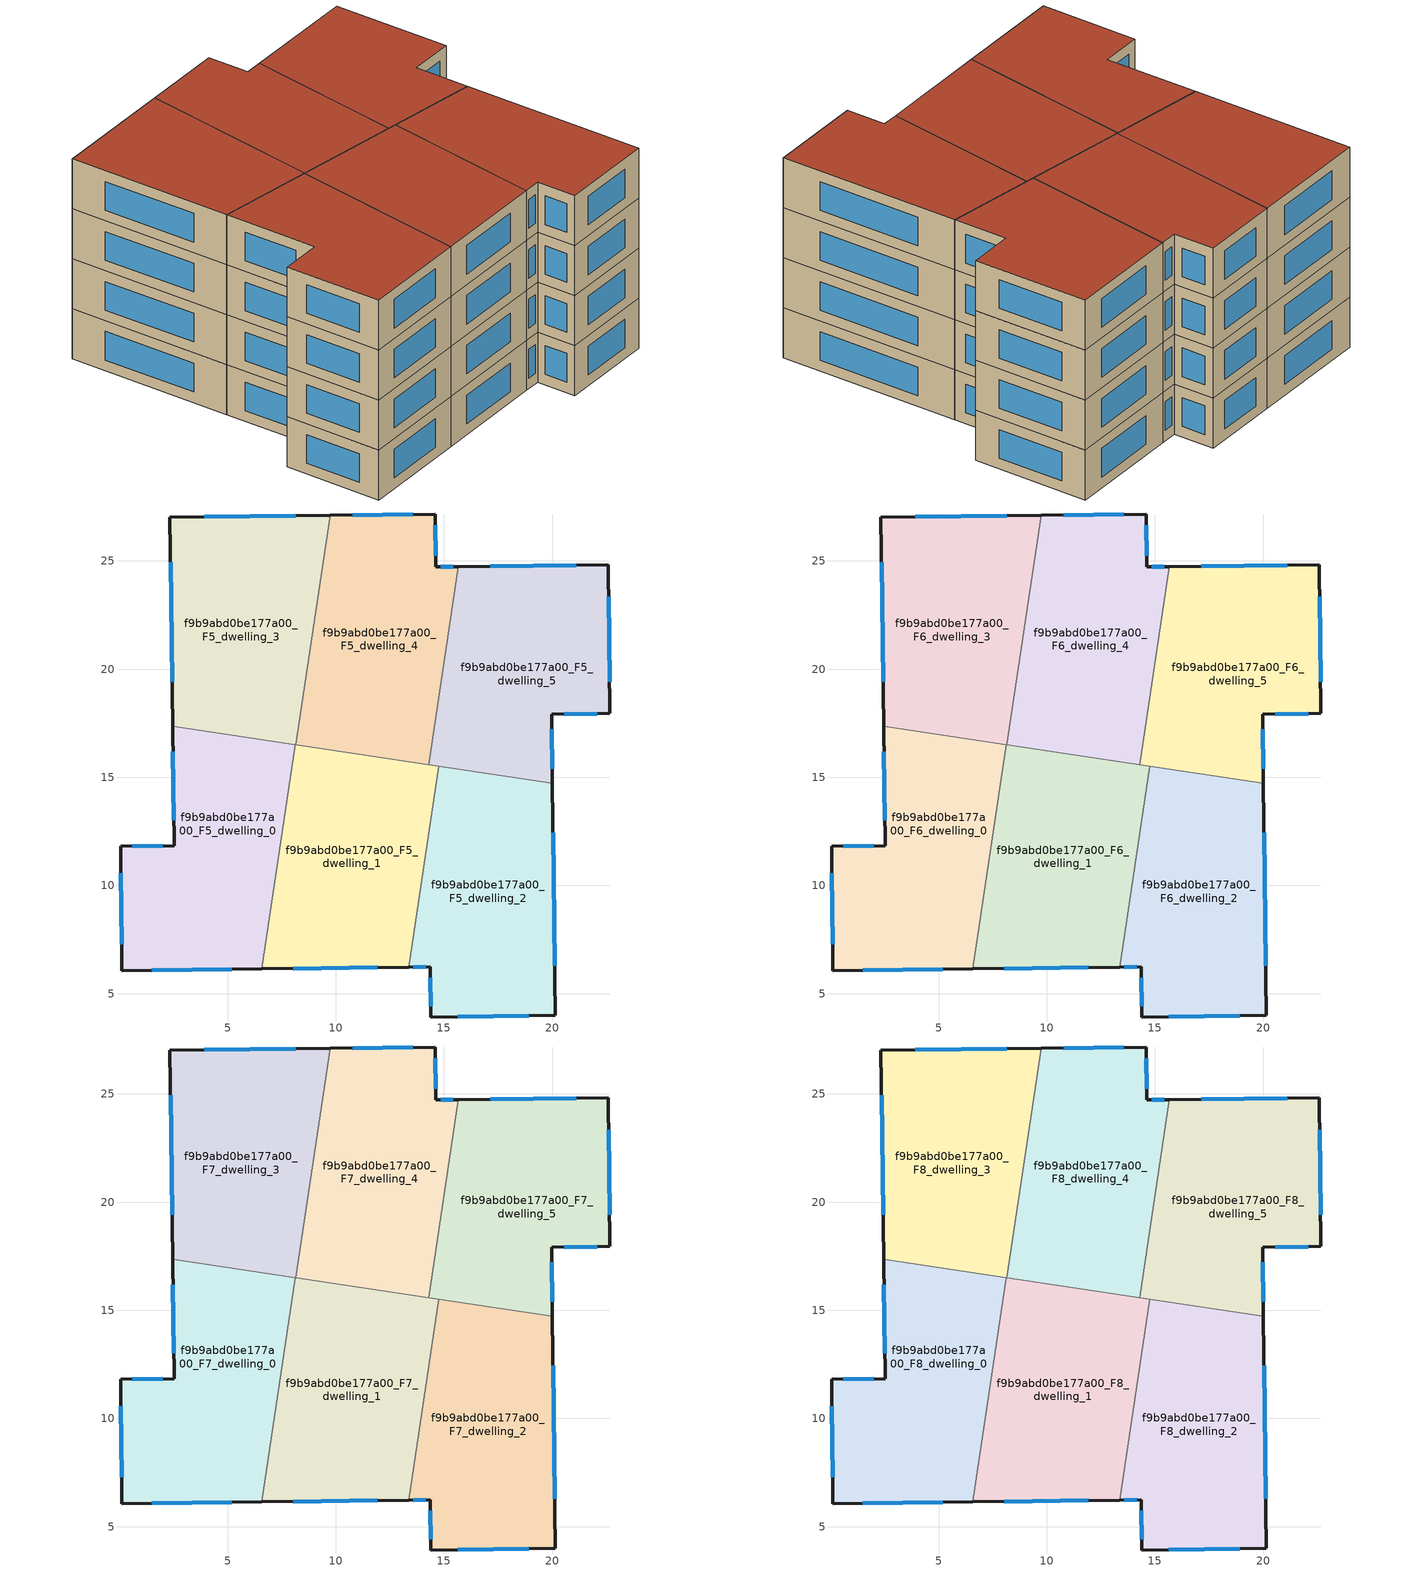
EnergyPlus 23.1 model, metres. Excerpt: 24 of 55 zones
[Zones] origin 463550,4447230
f9b9abd0be177a00_F5_dwelling_0
 floor to f9b9abd0be177a00_F4_dwelling_0 (EU_floor_Construction): 8.13,16.51 6.57,6.14 0.12,6.06 0.05,11.8 2.53,11.83 2.46,17.36 z15
 wall outside (EU_wall_Construction): 2.46,17.36 2.53,11.83 0.05,11.8 0.12,6.06 6.57,6.14 z15:18
 wall to f9b9abd0be177a00_F5_dwelling_1 (EU_wall_Construction): 6.57,6.14 8.13,16.51 z15:18
 wall to f9b9abd0be177a00_F5_dwelling_3 (EU_wall_Construction): 8.13,16.51 2.46,17.36 z15:18
 window (EU_Window_Construction): 2.47,16.18 2.51,13.02 / 1.5,6.08 5.19,6.13 / 0.06,10.57 0.1,7.29 / 2,11.83 0.58,11.81 z15.64:17.36
f9b9abd0be177a00_F5_dwelling_1
 floor to f9b9abd0be177a00_F4_dwelling_1 (EU_floor_Construction): 14.76,15.51 13.37,6.23 6.57,6.14 8.13,16.51 z15
 wall outside (EU_wall_Construction): 6.57,6.14 13.37,6.23 z15:18
 wall to f9b9abd0be177a00_F5_dwelling_2 (EU_wall_Construction): 13.37,6.23 14.76,15.51 z15:18
 wall to f9b9abd0be177a00_F5_dwelling_4 (EU_wall_Construction): 14.29,15.58 8.15,16.5 z15:18
 wall to f9b9abd0be177a00_F5_dwelling_3 (EU_wall_Construction): 8.15,16.5 8.13,16.51 z15:18
 wall to f9b9abd0be177a00_F5_dwelling_5 (EU_wall_Construction): 14.76,15.51 14.29,15.58 z15:18
 window (EU_Window_Construction): 8.03,6.16 11.91,6.21 z15.64:17.36
f9b9abd0be177a00_F5_dwelling_2
 floor to f9b9abd0be177a00_F4_dwelling_2 (EU_floor_Construction): 20.02,14.72 20.15,3.99 14.4,3.92 14.37,6.24 13.37,6.23 14.76,15.51 z15
 wall outside (EU_wall_Construction): 13.37,6.23 14.37,6.24 14.4,3.92 20.15,3.99 20.02,14.72 z15:18
 wall to f9b9abd0be177a00_F5_dwelling_5 (EU_wall_Construction): 20.02,14.72 14.76,15.51 z15:18
 window (EU_Window_Construction): 20.12,6.29 20.04,12.43 / 15.63,3.93 18.92,3.98 / 14.38,5.74 14.39,4.42 / 13.58,6.23 14.16,6.24 z15.64:17.36
f9b9abd0be177a00_F5_dwelling_3
 floor to f9b9abd0be177a00_F4_dwelling_3 (EU_floor_Construction): 9.74,27.11 8.15,16.5 2.46,17.36 2.34,27.02 z15
 wall outside (EU_wall_Construction): 9.74,27.11 2.34,27.02 2.46,17.36 z15:18
 wall to f9b9abd0be177a00_F5_dwelling_4 (EU_wall_Construction): 8.15,16.5 9.74,27.11 z15:18
 window (EU_Window_Construction): 2.36,24.95 2.43,19.43 / 8.16,27.09 3.92,27.04 z15.64:17.36
f9b9abd0be177a00_F5_dwelling_4
 floor to f9b9abd0be177a00_F4_dwelling_4 (EU_floor_Construction): 14.59,27.17 14.62,24.73 15.66,24.74 14.29,15.58 8.15,16.5 9.74,27.11 z15
 wall outside (EU_wall_Construction): 15.66,24.74 14.62,24.73 14.59,27.17 9.74,27.11 z15:18
 wall to f9b9abd0be177a00_F5_dwelling_5 (EU_wall_Construction): 14.29,15.58 15.66,24.74 z15:18
 window (EU_Window_Construction): 13.55,27.16 10.78,27.12 / 14.61,25.25 14.6,26.65 / 15.44,24.74 14.84,24.73 z15.64:17.36
f9b9abd0be177a00_F5_dwelling_5
 floor to f9b9abd0be177a00_F4_dwelling_5 (EU_floor_Construction): 22.59,24.83 22.68,17.95 19.98,17.91 20.02,14.72 14.29,15.58 15.66,24.74 z15
 wall outside (EU_wall_Construction): 20.02,14.72 19.98,17.91 22.68,17.95 22.59,24.83 15.66,24.74 z15:18
 window (EU_Window_Construction): 20.01,15.41 19.99,17.23 / 21.11,24.81 17.15,24.76 / 22.66,19.42 22.61,23.35 / 20.56,17.92 22.1,17.94 z15.64:17.36
f9b9abd0be177a00_F6_dwelling_0
 floor to f9b9abd0be177a00_F5_dwelling_0 (EU_floor_Construction): 8.13,16.51 6.57,6.14 0.12,6.06 0.05,11.8 2.53,11.83 2.46,17.36 z18
 wall outside (EU_wall_Construction): 2.46,17.36 2.53,11.83 0.05,11.8 0.12,6.06 6.57,6.14 z18:21
 wall to f9b9abd0be177a00_F6_dwelling_1 (EU_wall_Construction): 6.57,6.14 8.13,16.51 z18:21
 wall to f9b9abd0be177a00_F6_dwelling_3 (EU_wall_Construction): 8.13,16.51 2.46,17.36 z18:21
 window (EU_Window_Construction): 2.47,16.18 2.51,13.02 / 1.5,6.08 5.19,6.13 / 0.06,10.57 0.1,7.29 / 2,11.83 0.58,11.81 z18.64:20.36
f9b9abd0be177a00_F6_dwelling_1
 floor to f9b9abd0be177a00_F5_dwelling_1 (EU_floor_Construction): 14.76,15.51 13.37,6.23 6.57,6.14 8.13,16.51 z18
 wall outside (EU_wall_Construction): 6.57,6.14 13.37,6.23 z18:21
 wall to f9b9abd0be177a00_F6_dwelling_2 (EU_wall_Construction): 13.37,6.23 14.76,15.51 z18:21
 wall to f9b9abd0be177a00_F6_dwelling_4 (EU_wall_Construction): 14.29,15.58 8.15,16.5 z18:21
 wall to f9b9abd0be177a00_F6_dwelling_3 (EU_wall_Construction): 8.15,16.5 8.13,16.51 z18:21
 wall to f9b9abd0be177a00_F6_dwelling_5 (EU_wall_Construction): 14.76,15.51 14.29,15.58 z18:21
 window (EU_Window_Construction): 8.03,6.16 11.91,6.21 z18.64:20.36
f9b9abd0be177a00_F6_dwelling_2
 floor to f9b9abd0be177a00_F5_dwelling_2 (EU_floor_Construction): 20.02,14.72 20.15,3.99 14.4,3.92 14.37,6.24 13.37,6.23 14.76,15.51 z18
 wall outside (EU_wall_Construction): 13.37,6.23 14.37,6.24 14.4,3.92 20.15,3.99 20.02,14.72 z18:21
 wall to f9b9abd0be177a00_F6_dwelling_5 (EU_wall_Construction): 20.02,14.72 14.76,15.51 z18:21
 window (EU_Window_Construction): 20.12,6.29 20.04,12.43 / 15.63,3.93 18.92,3.98 / 14.38,5.74 14.39,4.42 / 13.58,6.23 14.16,6.24 z18.64:20.36
f9b9abd0be177a00_F6_dwelling_3
 floor to f9b9abd0be177a00_F5_dwelling_3 (EU_floor_Construction): 9.74,27.11 8.15,16.5 2.46,17.36 2.34,27.02 z18
 wall outside (EU_wall_Construction): 9.74,27.11 2.34,27.02 2.46,17.36 z18:21
 wall to f9b9abd0be177a00_F6_dwelling_4 (EU_wall_Construction): 8.15,16.5 9.74,27.11 z18:21
 window (EU_Window_Construction): 2.36,24.95 2.43,19.43 / 8.16,27.09 3.92,27.04 z18.64:20.36
f9b9abd0be177a00_F6_dwelling_4
 floor to f9b9abd0be177a00_F5_dwelling_4 (EU_floor_Construction): 14.59,27.17 14.62,24.73 15.66,24.74 14.29,15.58 8.15,16.5 9.74,27.11 z18
 wall outside (EU_wall_Construction): 15.66,24.74 14.62,24.73 14.59,27.17 9.74,27.11 z18:21
 wall to f9b9abd0be177a00_F6_dwelling_5 (EU_wall_Construction): 14.29,15.58 15.66,24.74 z18:21
 window (EU_Window_Construction): 13.55,27.16 10.78,27.12 / 14.61,25.25 14.6,26.65 / 15.44,24.74 14.84,24.73 z18.64:20.36
f9b9abd0be177a00_F6_dwelling_5
 floor to f9b9abd0be177a00_F5_dwelling_5 (EU_floor_Construction): 22.59,24.83 22.68,17.95 19.98,17.91 20.02,14.72 14.29,15.58 15.66,24.74 z18
 wall outside (EU_wall_Construction): 20.02,14.72 19.98,17.91 22.68,17.95 22.59,24.83 15.66,24.74 z18:21
 window (EU_Window_Construction): 20.01,15.41 19.99,17.23 / 21.11,24.81 17.15,24.76 / 22.66,19.42 22.61,23.35 / 20.56,17.92 22.1,17.94 z18.64:20.36
f9b9abd0be177a00_F7_dwelling_0
 floor to f9b9abd0be177a00_F6_dwelling_0 (EU_floor_Construction): 8.13,16.51 6.57,6.14 0.12,6.06 0.05,11.8 2.53,11.83 2.46,17.36 z21
 wall outside (EU_wall_Construction): 2.46,17.36 2.53,11.83 0.05,11.8 0.12,6.06 6.57,6.14 z21:24
 wall to f9b9abd0be177a00_F7_dwelling_1 (EU_wall_Construction): 6.57,6.14 8.13,16.51 z21:24
 wall to f9b9abd0be177a00_F7_dwelling_3 (EU_wall_Construction): 8.13,16.51 2.46,17.36 z21:24
 window (EU_Window_Construction): 2.47,16.18 2.51,13.02 / 1.5,6.08 5.19,6.13 / 0.06,10.57 0.1,7.29 / 2,11.83 0.58,11.81 z21.64:23.36
f9b9abd0be177a00_F7_dwelling_1
 floor to f9b9abd0be177a00_F6_dwelling_1 (EU_floor_Construction): 14.76,15.51 13.37,6.23 6.57,6.14 8.13,16.51 z21
 wall outside (EU_wall_Construction): 6.57,6.14 13.37,6.23 z21:24
 wall to f9b9abd0be177a00_F7_dwelling_2 (EU_wall_Construction): 13.37,6.23 14.76,15.51 z21:24
 wall to f9b9abd0be177a00_F7_dwelling_4 (EU_wall_Construction): 14.29,15.58 8.15,16.5 z21:24
 wall to f9b9abd0be177a00_F7_dwelling_3 (EU_wall_Construction): 8.15,16.5 8.13,16.51 z21:24
 wall to f9b9abd0be177a00_F7_dwelling_5 (EU_wall_Construction): 14.76,15.51 14.29,15.58 z21:24
 window (EU_Window_Construction): 8.03,6.16 11.91,6.21 z21.64:23.36
f9b9abd0be177a00_F7_dwelling_2
 floor to f9b9abd0be177a00_F6_dwelling_2 (EU_floor_Construction): 20.02,14.72 20.15,3.99 14.4,3.92 14.37,6.24 13.37,6.23 14.76,15.51 z21
 wall outside (EU_wall_Construction): 13.37,6.23 14.37,6.24 14.4,3.92 20.15,3.99 20.02,14.72 z21:24
 wall to f9b9abd0be177a00_F7_dwelling_5 (EU_wall_Construction): 20.02,14.72 14.76,15.51 z21:24
 window (EU_Window_Construction): 20.12,6.29 20.04,12.43 / 15.63,3.93 18.92,3.98 / 14.38,5.74 14.39,4.42 / 13.58,6.23 14.16,6.24 z21.64:23.36
f9b9abd0be177a00_F7_dwelling_3
 floor to f9b9abd0be177a00_F6_dwelling_3 (EU_floor_Construction): 9.74,27.11 8.15,16.5 2.46,17.36 2.34,27.02 z21
 wall outside (EU_wall_Construction): 9.74,27.11 2.34,27.02 2.46,17.36 z21:24
 wall to f9b9abd0be177a00_F7_dwelling_4 (EU_wall_Construction): 8.15,16.5 9.74,27.11 z21:24
 window (EU_Window_Construction): 2.36,24.95 2.43,19.43 / 8.16,27.09 3.92,27.04 z21.64:23.36
f9b9abd0be177a00_F7_dwelling_4
 floor to f9b9abd0be177a00_F6_dwelling_4 (EU_floor_Construction): 14.59,27.17 14.62,24.73 15.66,24.74 14.29,15.58 8.15,16.5 9.74,27.11 z21
 wall outside (EU_wall_Construction): 15.66,24.74 14.62,24.73 14.59,27.17 9.74,27.11 z21:24
 wall to f9b9abd0be177a00_F7_dwelling_5 (EU_wall_Construction): 14.29,15.58 15.66,24.74 z21:24
 window (EU_Window_Construction): 13.55,27.16 10.78,27.12 / 14.61,25.25 14.6,26.65 / 15.44,24.74 14.84,24.73 z21.64:23.36
f9b9abd0be177a00_F7_dwelling_5
 floor to f9b9abd0be177a00_F6_dwelling_5 (EU_floor_Construction): 22.59,24.83 22.68,17.95 19.98,17.91 20.02,14.72 14.29,15.58 15.66,24.74 z21
 wall outside (EU_wall_Construction): 20.02,14.72 19.98,17.91 22.68,17.95 22.59,24.83 15.66,24.74 z21:24
 window (EU_Window_Construction): 20.01,15.41 19.99,17.23 / 21.11,24.81 17.15,24.76 / 22.66,19.42 22.61,23.35 / 20.56,17.92 22.1,17.94 z21.64:23.36
f9b9abd0be177a00_F8_dwelling_0
 floor to f9b9abd0be177a00_F7_dwelling_0 (EU_floor_Construction): 8.13,16.51 6.57,6.14 0.12,6.06 0.05,11.8 2.53,11.83 2.46,17.36 z24
 wall outside (EU_wall_Construction): 2.46,17.36 2.53,11.83 0.05,11.8 0.12,6.06 6.57,6.14 z24:27
 wall to f9b9abd0be177a00_F8_dwelling_1 (EU_wall_Construction): 6.57,6.14 8.13,16.51 z24:27
 wall to f9b9abd0be177a00_F8_dwelling_3 (EU_wall_Construction): 8.13,16.51 2.46,17.36 z24:27
 window (EU_Window_Construction): 2.47,16.18 2.51,13.02 / 1.5,6.08 5.19,6.13 / 0.06,10.57 0.1,7.29 / 2,11.83 0.58,11.81 z24.64:26.36
 roof outside (EU_roof_Construction): 6.57,6.14 8.13,16.51 2.46,17.36 2.53,11.83 0.05,11.8 0.12,6.06 z27
f9b9abd0be177a00_F8_dwelling_1
 floor to f9b9abd0be177a00_F7_dwelling_1 (EU_floor_Construction): 14.76,15.51 13.37,6.23 6.57,6.14 8.13,16.51 z24
 wall outside (EU_wall_Construction): 6.57,6.14 13.37,6.23 z24:27
 wall to f9b9abd0be177a00_F8_dwelling_2 (EU_wall_Construction): 13.37,6.23 14.76,15.51 z24:27
 wall to f9b9abd0be177a00_F8_dwelling_4 (EU_wall_Construction): 14.29,15.58 8.15,16.5 z24:27
 wall to f9b9abd0be177a00_F8_dwelling_3 (EU_wall_Construction): 8.15,16.5 8.13,16.51 z24:27
 wall to f9b9abd0be177a00_F8_dwelling_5 (EU_wall_Construction): 14.76,15.51 14.29,15.58 z24:27
 window (EU_Window_Construction): 8.03,6.16 11.91,6.21 z24.64:26.36
 roof outside (EU_roof_Construction): 13.37,6.23 14.76,15.51 8.13,16.51 6.57,6.14 z27
f9b9abd0be177a00_F8_dwelling_2
 floor to f9b9abd0be177a00_F7_dwelling_2 (EU_floor_Construction): 20.02,14.72 20.15,3.99 14.4,3.92 14.37,6.24 13.37,6.23 14.76,15.51 z24
 wall outside (EU_wall_Construction): 13.37,6.23 14.37,6.24 14.4,3.92 20.15,3.99 20.02,14.72 z24:27
 wall to f9b9abd0be177a00_F8_dwelling_5 (EU_wall_Construction): 20.02,14.72 14.76,15.51 z24:27
 window (EU_Window_Construction): 20.12,6.29 20.04,12.43 / 15.63,3.93 18.92,3.98 / 14.38,5.74 14.39,4.42 / 13.58,6.23 14.16,6.24 z24.64:26.36
 roof outside (EU_roof_Construction): 20.15,3.99 20.02,14.72 14.76,15.51 13.37,6.23 14.37,6.24 14.4,3.92 z27
f9b9abd0be177a00_F8_dwelling_3
 floor to f9b9abd0be177a00_F7_dwelling_3 (EU_floor_Construction): 9.74,27.11 8.15,16.5 2.46,17.36 2.34,27.02 z24
 wall outside (EU_wall_Construction): 9.74,27.11 2.34,27.02 2.46,17.36 z24:27
 wall to f9b9abd0be177a00_F8_dwelling_4 (EU_wall_Construction): 8.15,16.5 9.74,27.11 z24:27
 window (EU_Window_Construction): 2.36,24.95 2.43,19.43 / 8.16,27.09 3.92,27.04 z24.64:26.36
 roof outside (EU_roof_Construction): 8.15,16.5 9.74,27.11 2.34,27.02 2.46,17.36 z27
f9b9abd0be177a00_F8_dwelling_4
 floor to f9b9abd0be177a00_F7_dwelling_4 (EU_floor_Construction): 14.59,27.17 14.62,24.73 15.66,24.74 14.29,15.58 8.15,16.5 9.74,27.11 z24
 wall outside (EU_wall_Construction): 15.66,24.74 14.62,24.73 14.59,27.17 9.74,27.11 z24:27
 wall to f9b9abd0be177a00_F8_dwelling_5 (EU_wall_Construction): 14.29,15.58 15.66,24.74 z24:27
 window (EU_Window_Construction): 13.55,27.16 10.78,27.12 / 14.61,25.25 14.6,26.65 / 15.44,24.74 14.84,24.73 z24.64:26.36
 roof outside (EU_roof_Construction): 14.29,15.58 15.66,24.74 14.62,24.73 14.59,27.17 9.74,27.11 8.15,16.5 z27
f9b9abd0be177a00_F8_dwelling_5
 floor to f9b9abd0be177a00_F7_dwelling_5 (EU_floor_Construction): 22.59,24.83 22.68,17.95 19.98,17.91 20.02,14.72 14.29,15.58 15.66,24.74 z24
 wall outside (EU_wall_Construction): 20.02,14.72 19.98,17.91 22.68,17.95 22.59,24.83 15.66,24.74 z24:27
 window (EU_Window_Construction): 20.01,15.41 19.99,17.23 / 21.11,24.81 17.15,24.76 / 22.66,19.42 22.61,23.35 / 20.56,17.92 22.1,17.94 z24.64:26.36
 roof outside (EU_roof_Construction): 20.02,14.72 19.98,17.91 22.68,17.95 22.59,24.83 15.66,24.74 14.29,15.58 z27
[Building]
EU S2 Campaign: North Axis=0; Terrain=City; Solar Distribution=FullExterior
[Site:Location]
Yerevan-Zvartnots.Intl.AP: Latitude=40.15; Longitude=44.383; Time Zone=4; Elevation=854
[SizingPeriod:WeatherFileDays]
AnnualSizingPeriod: Begin Month=1; Begin Day of Month=1; End Month=12; End Day of Month=31; Day of Week for Start Day=Monday; Use Weather File Daylight Saving Period=No; Use Weather File Rain and Snow Indicators=No
[MATERIAL]
EU_InternalMass_Material: Roughness=MediumRough; Thickness=0.1; Conductivity=1; Density=1800; Specific Heat=900; Thermal Absorptance=0.9; Solar Absorptance=0.7; Visible Absorptance=0.7
[MATERIAL:NOMASS] Roughness=MediumRough; Thermal Absorptance=0.9; Solar Absorptance=0.7; Visible Absorptance=0.7
Name | Thermal Resistance
EU_wall_NoMass | 1.05043
EU_roof_NoMass | 1.45357
EU_floor_NoMass | 0.478065
[WINDOWMATERIAL:SIMPLEGLAZINGSYSTEM]
EU_Window_SimpleGlazing: UFactor=2.5566; Solar Heat Gain Coefficient=0.75; Visible Transmittance=0.75
[CONSTRUCTION]
EU_wall_Construction: EU_wall_NoMass
EU_roof_Construction: EU_roof_NoMass
EU_floor_Construction: EU_floor_NoMass
EU_Window_Construction: EU_Window_SimpleGlazing
EU_InternalMass_Construction: EU_InternalMass_Material
[ZONE] Type=1; Multiplier=1; Ceiling Height=autocalculate; Floor Area=autocalculate; Part of Total Floor Area=Yes
Name | Volume
f9b9abd0be177a00_F5_dwelling_0; f9b9abd0be177a00_F6_dwelling_0; f9b9abd0be177a00_F7_dwelling_0; f9b9abd0be177a00_F8_dwelling_0 | 200.002
f9b9abd0be177a00_F5_dwelling_1; f9b9abd0be177a00_F6_dwelling_1; f9b9abd0be177a00_F7_dwelling_1; f9b9abd0be177a00_F8_dwelling_1; f9b9abd0be177a00_F5_dwelling_3; f9b9abd0be177a00_F6_dwelling_3; f9b9abd0be177a00_F7_dwelling_3; f9b9abd0be177a00_F8_dwelling_3 | 200
f9b9abd0be177a00_F5_dwelling_2; f9b9abd0be177a00_F6_dwelling_2; f9b9abd0be177a00_F7_dwelling_2; f9b9abd0be177a00_F8_dwelling_2 | 200.005
f9b9abd0be177a00_F5_dwelling_4; f9b9abd0be177a00_F6_dwelling_4; f9b9abd0be177a00_F7_dwelling_4; f9b9abd0be177a00_F8_dwelling_4 | 200.006
f9b9abd0be177a00_F5_dwelling_5; f9b9abd0be177a00_F6_dwelling_5; f9b9abd0be177a00_F7_dwelling_5; f9b9abd0be177a00_F8_dwelling_5 | 199.998
[INTERNALMASS] Construction=EU_InternalMass_Construction
Name | Zone or ZoneList | Surface Area
f9b9abd0be177a00_F5_dwelling_0_EU_InternalMass | f9b9abd0be177a00_F5_dwelling_0 | 66.6673
f9b9abd0be177a00_F5_dwelling_1_EU_InternalMass | f9b9abd0be177a00_F5_dwelling_1 | 66.6667
f9b9abd0be177a00_F5_dwelling_2_EU_InternalMass | f9b9abd0be177a00_F5_dwelling_2 | 66.6679
f9b9abd0be177a00_F5_dwelling_3_EU_InternalMass | f9b9abd0be177a00_F5_dwelling_3 | 66.6666
f9b9abd0be177a00_F5_dwelling_4_EU_InternalMass | f9b9abd0be177a00_F5_dwelling_4 | 66.669
f9b9abd0be177a00_F5_dwelling_5_EU_InternalMass | f9b9abd0be177a00_F5_dwelling_5 | 66.6657
f9b9abd0be177a00_F6_dwelling_0_EU_InternalMass | f9b9abd0be177a00_F6_dwelling_0 | 66.6673
f9b9abd0be177a00_F6_dwelling_1_EU_InternalMass | f9b9abd0be177a00_F6_dwelling_1 | 66.6667
f9b9abd0be177a00_F6_dwelling_2_EU_InternalMass | f9b9abd0be177a00_F6_dwelling_2 | 66.6679
f9b9abd0be177a00_F6_dwelling_3_EU_InternalMass | f9b9abd0be177a00_F6_dwelling_3 | 66.6666
f9b9abd0be177a00_F6_dwelling_4_EU_InternalMass | f9b9abd0be177a00_F6_dwelling_4 | 66.669
f9b9abd0be177a00_F6_dwelling_5_EU_InternalMass | f9b9abd0be177a00_F6_dwelling_5 | 66.6657
f9b9abd0be177a00_F7_dwelling_0_EU_InternalMass | f9b9abd0be177a00_F7_dwelling_0 | 66.6673
f9b9abd0be177a00_F7_dwelling_1_EU_InternalMass | f9b9abd0be177a00_F7_dwelling_1 | 66.6667
f9b9abd0be177a00_F7_dwelling_2_EU_InternalMass | f9b9abd0be177a00_F7_dwelling_2 | 66.6679
f9b9abd0be177a00_F7_dwelling_3_EU_InternalMass | f9b9abd0be177a00_F7_dwelling_3 | 66.6666
f9b9abd0be177a00_F7_dwelling_4_EU_InternalMass | f9b9abd0be177a00_F7_dwelling_4 | 66.669
f9b9abd0be177a00_F7_dwelling_5_EU_InternalMass | f9b9abd0be177a00_F7_dwelling_5 | 66.6657
f9b9abd0be177a00_F8_dwelling_0_EU_InternalMass | f9b9abd0be177a00_F8_dwelling_0 | 66.6673
f9b9abd0be177a00_F8_dwelling_1_EU_InternalMass | f9b9abd0be177a00_F8_dwelling_1 | 66.6667
f9b9abd0be177a00_F8_dwelling_2_EU_InternalMass | f9b9abd0be177a00_F8_dwelling_2 | 66.6679
f9b9abd0be177a00_F8_dwelling_3_EU_InternalMass | f9b9abd0be177a00_F8_dwelling_3 | 66.6666
f9b9abd0be177a00_F8_dwelling_4_EU_InternalMass | f9b9abd0be177a00_F8_dwelling_4 | 66.669
f9b9abd0be177a00_F8_dwelling_5_EU_InternalMass | f9b9abd0be177a00_F8_dwelling_5 | 66.6657
[OTHEREQUIPMENT] Fuel Type=Electricity; Design Level Calculation Method=Watts/Area; Power per Zone Floor Area=1; Fraction Latent=0; Fraction Radiant=0; Fraction Lost=0; Carbon Dioxide Generation Rate=0; EndUse Subcategory=EU_Step8_InternalGains
Name | Zone or ZoneList or Space or SpaceList | Schedule
EU_Step8_InternalGain_f9b9abd0be177a00_F5_dwelling_0_f000 | f9b9abd0be177a00_F5_dwelling_0 | EU_Step8_GainSchedule_f9b9abd0be177a00_F5_dwelling_0_f000
EU_Step8_InternalGain_f9b9abd0be177a00_F5_dwelling_1_f000 | f9b9abd0be177a00_F5_dwelling_1 | EU_Step8_GainSchedule_f9b9abd0be177a00_F5_dwelling_1_f000
EU_Step8_InternalGain_f9b9abd0be177a00_F5_dwelling_2_f000 | f9b9abd0be177a00_F5_dwelling_2 | EU_Step8_GainSchedule_f9b9abd0be177a00_F5_dwelling_2_f000
EU_Step8_InternalGain_f9b9abd0be177a00_F5_dwelling_3_f000 | f9b9abd0be177a00_F5_dwelling_3 | EU_Step8_GainSchedule_f9b9abd0be177a00_F5_dwelling_3_f000
EU_Step8_InternalGain_f9b9abd0be177a00_F5_dwelling_4_f000 | f9b9abd0be177a00_F5_dwelling_4 | EU_Step8_GainSchedule_f9b9abd0be177a00_F5_dwelling_4_f000
EU_Step8_InternalGain_f9b9abd0be177a00_F5_dwelling_5_f000 | f9b9abd0be177a00_F5_dwelling_5 | EU_Step8_GainSchedule_f9b9abd0be177a00_F5_dwelling_5_f000
EU_Step8_InternalGain_f9b9abd0be177a00_F6_dwelling_0_f000 | f9b9abd0be177a00_F6_dwelling_0 | EU_Step8_GainSchedule_f9b9abd0be177a00_F6_dwelling_0_f000
EU_Step8_InternalGain_f9b9abd0be177a00_F6_dwelling_1_f000 | f9b9abd0be177a00_F6_dwelling_1 | EU_Step8_GainSchedule_f9b9abd0be177a00_F6_dwelling_1_f000
EU_Step8_InternalGain_f9b9abd0be177a00_F6_dwelling_2_f000 | f9b9abd0be177a00_F6_dwelling_2 | EU_Step8_GainSchedule_f9b9abd0be177a00_F6_dwelling_2_f000
EU_Step8_InternalGain_f9b9abd0be177a00_F6_dwelling_3_f000 | f9b9abd0be177a00_F6_dwelling_3 | EU_Step8_GainSchedule_f9b9abd0be177a00_F6_dwelling_3_f000
EU_Step8_InternalGain_f9b9abd0be177a00_F6_dwelling_4_f000 | f9b9abd0be177a00_F6_dwelling_4 | EU_Step8_GainSchedule_f9b9abd0be177a00_F6_dwelling_4_f000
EU_Step8_InternalGain_f9b9abd0be177a00_F6_dwelling_5_f000 | f9b9abd0be177a00_F6_dwelling_5 | EU_Step8_GainSchedule_f9b9abd0be177a00_F6_dwelling_5_f000
EU_Step8_InternalGain_f9b9abd0be177a00_F7_dwelling_0_f000 | f9b9abd0be177a00_F7_dwelling_0 | EU_Step8_GainSchedule_f9b9abd0be177a00_F7_dwelling_0_f000
EU_Step8_InternalGain_f9b9abd0be177a00_F7_dwelling_1_f000 | f9b9abd0be177a00_F7_dwelling_1 | EU_Step8_GainSchedule_f9b9abd0be177a00_F7_dwelling_1_f000
EU_Step8_InternalGain_f9b9abd0be177a00_F7_dwelling_2_f000 | f9b9abd0be177a00_F7_dwelling_2 | EU_Step8_GainSchedule_f9b9abd0be177a00_F7_dwelling_2_f000
EU_Step8_InternalGain_f9b9abd0be177a00_F7_dwelling_3_f000 | f9b9abd0be177a00_F7_dwelling_3 | EU_Step8_GainSchedule_f9b9abd0be177a00_F7_dwelling_3_f000
EU_Step8_InternalGain_f9b9abd0be177a00_F7_dwelling_4_f000 | f9b9abd0be177a00_F7_dwelling_4 | EU_Step8_GainSchedule_f9b9abd0be177a00_F7_dwelling_4_f000
EU_Step8_InternalGain_f9b9abd0be177a00_F7_dwelling_5_f000 | f9b9abd0be177a00_F7_dwelling_5 | EU_Step8_GainSchedule_f9b9abd0be177a00_F7_dwelling_5_f000
EU_Step8_InternalGain_f9b9abd0be177a00_F8_dwelling_0_f000 | f9b9abd0be177a00_F8_dwelling_0 | EU_Step8_GainSchedule_f9b9abd0be177a00_F8_dwelling_0_f000
EU_Step8_InternalGain_f9b9abd0be177a00_F8_dwelling_1_f000 | f9b9abd0be177a00_F8_dwelling_1 | EU_Step8_GainSchedule_f9b9abd0be177a00_F8_dwelling_1_f000
EU_Step8_InternalGain_f9b9abd0be177a00_F8_dwelling_2_f000 | f9b9abd0be177a00_F8_dwelling_2 | EU_Step8_GainSchedule_f9b9abd0be177a00_F8_dwelling_2_f000
EU_Step8_InternalGain_f9b9abd0be177a00_F8_dwelling_3_f000 | f9b9abd0be177a00_F8_dwelling_3 | EU_Step8_GainSchedule_f9b9abd0be177a00_F8_dwelling_3_f000
EU_Step8_InternalGain_f9b9abd0be177a00_F8_dwelling_4_f000 | f9b9abd0be177a00_F8_dwelling_4 | EU_Step8_GainSchedule_f9b9abd0be177a00_F8_dwelling_4_f000
EU_Step8_InternalGain_f9b9abd0be177a00_F8_dwelling_5_f000 | f9b9abd0be177a00_F8_dwelling_5 | EU_Step8_GainSchedule_f9b9abd0be177a00_F8_dwelling_5_f000
[ZONEVENTILATION:DESIGNFLOWRATE] Schedule=EU_AlwaysOn; Design Flow Rate Calculation Method=AirChanges/Hour; Air Changes per Hour=0.557805; Ventilation Type=Natural; Fan Pressure Rise=0; Fan Total Efficiency=1; Constant Term Coefficient=1; Temperature Term Coefficient=0; Velocity Term Coefficient=0; Velocity Squared Term Coefficient=0; Minimum Indoor Temperature=-100; Maximum Indoor Temperature=100; Delta Temperature=-100; Minimum Outdoor Temperature=-100; Maximum Outdoor Temperature=100; Maximum Wind Speed=40
Name | Zone or ZoneList or Space or SpaceList
EU_ConstantAir_f9b9abd0be177a00_F5_dwelling_0 | f9b9abd0be177a00_F5_dwelling_0
EU_ConstantAir_f9b9abd0be177a00_F5_dwelling_1 | f9b9abd0be177a00_F5_dwelling_1
EU_ConstantAir_f9b9abd0be177a00_F5_dwelling_2 | f9b9abd0be177a00_F5_dwelling_2
EU_ConstantAir_f9b9abd0be177a00_F5_dwelling_3 | f9b9abd0be177a00_F5_dwelling_3
EU_ConstantAir_f9b9abd0be177a00_F5_dwelling_4 | f9b9abd0be177a00_F5_dwelling_4
EU_ConstantAir_f9b9abd0be177a00_F5_dwelling_5 | f9b9abd0be177a00_F5_dwelling_5
EU_ConstantAir_f9b9abd0be177a00_F6_dwelling_0 | f9b9abd0be177a00_F6_dwelling_0
EU_ConstantAir_f9b9abd0be177a00_F6_dwelling_1 | f9b9abd0be177a00_F6_dwelling_1
EU_ConstantAir_f9b9abd0be177a00_F6_dwelling_2 | f9b9abd0be177a00_F6_dwelling_2
EU_ConstantAir_f9b9abd0be177a00_F6_dwelling_3 | f9b9abd0be177a00_F6_dwelling_3
EU_ConstantAir_f9b9abd0be177a00_F6_dwelling_4 | f9b9abd0be177a00_F6_dwelling_4
EU_ConstantAir_f9b9abd0be177a00_F6_dwelling_5 | f9b9abd0be177a00_F6_dwelling_5
EU_ConstantAir_f9b9abd0be177a00_F7_dwelling_0 | f9b9abd0be177a00_F7_dwelling_0
EU_ConstantAir_f9b9abd0be177a00_F7_dwelling_1 | f9b9abd0be177a00_F7_dwelling_1
EU_ConstantAir_f9b9abd0be177a00_F7_dwelling_2 | f9b9abd0be177a00_F7_dwelling_2
EU_ConstantAir_f9b9abd0be177a00_F7_dwelling_3 | f9b9abd0be177a00_F7_dwelling_3
EU_ConstantAir_f9b9abd0be177a00_F7_dwelling_4 | f9b9abd0be177a00_F7_dwelling_4
EU_ConstantAir_f9b9abd0be177a00_F7_dwelling_5 | f9b9abd0be177a00_F7_dwelling_5
EU_ConstantAir_f9b9abd0be177a00_F8_dwelling_0 | f9b9abd0be177a00_F8_dwelling_0
EU_ConstantAir_f9b9abd0be177a00_F8_dwelling_1 | f9b9abd0be177a00_F8_dwelling_1
EU_ConstantAir_f9b9abd0be177a00_F8_dwelling_2 | f9b9abd0be177a00_F8_dwelling_2
EU_ConstantAir_f9b9abd0be177a00_F8_dwelling_3 | f9b9abd0be177a00_F8_dwelling_3
EU_ConstantAir_f9b9abd0be177a00_F8_dwelling_4 | f9b9abd0be177a00_F8_dwelling_4
EU_ConstantAir_f9b9abd0be177a00_F8_dwelling_5 | f9b9abd0be177a00_F8_dwelling_5
[HVACTEMPLATE:THERMOSTAT] Constant Heating Setpoint=20; Constant Cooling Setpoint=50
EU_HeatOnly_f9b9abd0be177a00_F0_dwelling_0; EU_HeatOnly_f9b9abd0be177a00_F0_dwelling_1; EU_HeatOnly_f9b9abd0be177a00_F0_dwelling_2; EU_HeatOnly_f9b9abd0be177a00_F0_dwelling_3; EU_HeatOnly_f9b9abd0be177a00_F0_dwelling_4; EU_HeatOnly_f9b9abd0be177a00_F0_dwelling_5; EU_HeatOnly_f9b9abd0be177a00_F0_dwelling_6; EU_HeatOnly_f9b9abd0be177a00_F1_dwelling_0; EU_HeatOnly_f9b9abd0be177a00_F1_dwelling_1; EU_HeatOnly_f9b9abd0be177a00_F1_dwelling_2; EU_HeatOnly_f9b9abd0be177a00_F1_dwelling_3; EU_HeatOnly_f9b9abd0be177a00_F1_dwelling_4; EU_HeatOnly_f9b9abd0be177a00_F1_dwelling_5; EU_HeatOnly_f9b9abd0be177a00_F2_dwelling_0; EU_HeatOnly_f9b9abd0be177a00_F2_dwelling_1; EU_HeatOnly_f9b9abd0be177a00_F2_dwelling_2; EU_HeatOnly_f9b9abd0be177a00_F2_dwelling_3; EU_HeatOnly_f9b9abd0be177a00_F2_dwelling_4; EU_HeatOnly_f9b9abd0be177a00_F2_dwelling_5; EU_HeatOnly_f9b9abd0be177a00_F3_dwelling_0; EU_HeatOnly_f9b9abd0be177a00_F3_dwelling_1; EU_HeatOnly_f9b9abd0be177a00_F3_dwelling_2; EU_HeatOnly_f9b9abd0be177a00_F3_dwelling_3; EU_HeatOnly_f9b9abd0be177a00_F3_dwelling_4; EU_HeatOnly_f9b9abd0be177a00_F3_dwelling_5; EU_HeatOnly_f9b9abd0be177a00_F4_dwelling_0; EU_HeatOnly_f9b9abd0be177a00_F4_dwelling_1; EU_HeatOnly_f9b9abd0be177a00_F4_dwelling_2; EU_HeatOnly_f9b9abd0be177a00_F4_dwelling_3; EU_HeatOnly_f9b9abd0be177a00_F4_dwelling_4; EU_HeatOnly_f9b9abd0be177a00_F4_dwelling_5; EU_HeatOnly_f9b9abd0be177a00_F5_dwelling_0; EU_HeatOnly_f9b9abd0be177a00_F5_dwelling_1; EU_HeatOnly_f9b9abd0be177a00_F5_dwelling_2; EU_HeatOnly_f9b9abd0be177a00_F5_dwelling_3; EU_HeatOnly_f9b9abd0be177a00_F5_dwelling_4; EU_HeatOnly_f9b9abd0be177a00_F5_dwelling_5; EU_HeatOnly_f9b9abd0be177a00_F6_dwelling_0; EU_HeatOnly_f9b9abd0be177a00_F6_dwelling_1; EU_HeatOnly_f9b9abd0be177a00_F6_dwelling_2; EU_HeatOnly_f9b9abd0be177a00_F6_dwelling_3; EU_HeatOnly_f9b9abd0be177a00_F6_dwelling_4; EU_HeatOnly_f9b9abd0be177a00_F6_dwelling_5; EU_HeatOnly_f9b9abd0be177a00_F7_dwelling_0; EU_HeatOnly_f9b9abd0be177a00_F7_dwelling_1; EU_HeatOnly_f9b9abd0be177a00_F7_dwelling_2; EU_HeatOnly_f9b9abd0be177a00_F7_dwelling_3; EU_HeatOnly_f9b9abd0be177a00_F7_dwelling_4; EU_HeatOnly_f9b9abd0be177a00_F7_dwelling_5; EU_HeatOnly_f9b9abd0be177a00_F8_dwelling_0; EU_HeatOnly_f9b9abd0be177a00_F8_dwelling_1; EU_HeatOnly_f9b9abd0be177a00_F8_dwelling_2; EU_HeatOnly_f9b9abd0be177a00_F8_dwelling_3; EU_HeatOnly_f9b9abd0be177a00_F8_dwelling_4; EU_HeatOnly_f9b9abd0be177a00_F8_dwelling_5
[HVACTEMPLATE:ZONE:IDEALLOADSAIRSYSTEM] System Availability Schedule=EU_AlwaysOn; Maximum Heating Supply Air Temperature=50; Minimum Cooling Supply Air Temperature=13; Maximum Heating Supply Air Humidity Ratio=0.0156; Minimum Cooling Supply Air Humidity Ratio=0.0077; Heating Limit=NoLimit; Cooling Limit=NoLimit; Heating Availability Schedule=EU_AlwaysOn; Cooling Availability Schedule=EU_CoolingOff; Dehumidification Control Type=ConstantSensibleHeatRatio; Cooling Sensible Heat Ratio=0.7; Dehumidification Setpoint=60; Humidification Control Type=None; Humidification Setpoint=30; Outdoor Air Method=None; Outdoor Air Flow Rate per Person=0.00944; Outdoor Air Flow Rate per Zone Floor Area=0; Outdoor Air Flow Rate per Zone=0; Demand Controlled Ventilation Type=None; Outdoor Air Economizer Type=NoEconomizer; Heat Recovery Type=None; Sensible Heat Recovery Effectiveness=0.7; Latent Heat Recovery Effectiveness=0.65
Name | Template Thermostat
f9b9abd0be177a00_F5_dwelling_0 | EU_HeatOnly_f9b9abd0be177a00_F5_dwelling_0
f9b9abd0be177a00_F5_dwelling_1 | EU_HeatOnly_f9b9abd0be177a00_F5_dwelling_1
f9b9abd0be177a00_F5_dwelling_2 | EU_HeatOnly_f9b9abd0be177a00_F5_dwelling_2
f9b9abd0be177a00_F5_dwelling_3 | EU_HeatOnly_f9b9abd0be177a00_F5_dwelling_3
f9b9abd0be177a00_F5_dwelling_4 | EU_HeatOnly_f9b9abd0be177a00_F5_dwelling_4
f9b9abd0be177a00_F5_dwelling_5 | EU_HeatOnly_f9b9abd0be177a00_F5_dwelling_5
f9b9abd0be177a00_F6_dwelling_0 | EU_HeatOnly_f9b9abd0be177a00_F6_dwelling_0
f9b9abd0be177a00_F6_dwelling_1 | EU_HeatOnly_f9b9abd0be177a00_F6_dwelling_1
f9b9abd0be177a00_F6_dwelling_2 | EU_HeatOnly_f9b9abd0be177a00_F6_dwelling_2
f9b9abd0be177a00_F6_dwelling_3 | EU_HeatOnly_f9b9abd0be177a00_F6_dwelling_3
f9b9abd0be177a00_F6_dwelling_4 | EU_HeatOnly_f9b9abd0be177a00_F6_dwelling_4
f9b9abd0be177a00_F6_dwelling_5 | EU_HeatOnly_f9b9abd0be177a00_F6_dwelling_5
f9b9abd0be177a00_F7_dwelling_0 | EU_HeatOnly_f9b9abd0be177a00_F7_dwelling_0
f9b9abd0be177a00_F7_dwelling_1 | EU_HeatOnly_f9b9abd0be177a00_F7_dwelling_1
f9b9abd0be177a00_F7_dwelling_2 | EU_HeatOnly_f9b9abd0be177a00_F7_dwelling_2
f9b9abd0be177a00_F7_dwelling_3 | EU_HeatOnly_f9b9abd0be177a00_F7_dwelling_3
f9b9abd0be177a00_F7_dwelling_4 | EU_HeatOnly_f9b9abd0be177a00_F7_dwelling_4
f9b9abd0be177a00_F7_dwelling_5 | EU_HeatOnly_f9b9abd0be177a00_F7_dwelling_5
f9b9abd0be177a00_F8_dwelling_0 | EU_HeatOnly_f9b9abd0be177a00_F8_dwelling_0
f9b9abd0be177a00_F8_dwelling_1 | EU_HeatOnly_f9b9abd0be177a00_F8_dwelling_1
f9b9abd0be177a00_F8_dwelling_2 | EU_HeatOnly_f9b9abd0be177a00_F8_dwelling_2
f9b9abd0be177a00_F8_dwelling_3 | EU_HeatOnly_f9b9abd0be177a00_F8_dwelling_3
f9b9abd0be177a00_F8_dwelling_4 | EU_HeatOnly_f9b9abd0be177a00_F8_dwelling_4
f9b9abd0be177a00_F8_dwelling_5 | EU_HeatOnly_f9b9abd0be177a00_F8_dwelling_5
[SIZING:ZONE] Zone Cooling Design Supply Air Temperature Input Method=SupplyAirTemperature; Zone Cooling Design Supply Air Temperature=13; Zone Heating Design Supply Air Temperature Input Method=SupplyAirTemperature; Zone Heating Design Supply Air Temperature=50; Zone Cooling Design Supply Air Humidity Ratio=0.008; Zone Heating Design Supply Air Humidity Ratio=0.008; Cooling Design Air Flow Method=DesignDay; Cooling Design Air Flow Rate=0; Cooling Minimum Air Flow per Zone Floor Area=0.000762; Cooling Minimum Air Flow=0; Cooling Minimum Air Flow Fraction=0.2; Heating Design Air Flow Method=DesignDay; Heating Design Air Flow Rate=0; Heating Maximum Air Flow per Zone Floor Area=0.002032; Heating Maximum Air Flow=0.141576; Heating Maximum Air Flow Fraction=0.3; Account for Dedicated Outdoor Air System=No; Dedicated Outdoor Air System Control Strategy=NeutralSupplyAir; Dedicated Outdoor Air Low Setpoint Temperature for Design=autosize; Dedicated Outdoor Air High Setpoint Temperature for Design=autosize; Zone Load Sizing Method=Sensible Load Only No Latent Load; Zone Latent Cooling Design Supply Air Humidity Ratio Input Method=HumidityRatioDifference; Zone Cooling Design Supply Air Humidity Ratio Difference=0.005; Zone Latent Heating Design Supply Air Humidity Ratio Input Method=HumidityRatioDifference; Zone Humidification Design Supply Air Humidity Ratio Difference=0.005
f9b9abd0be177a00_F5_dwelling_0; f9b9abd0be177a00_F5_dwelling_1; f9b9abd0be177a00_F5_dwelling_2; f9b9abd0be177a00_F5_dwelling_3; f9b9abd0be177a00_F5_dwelling_4; f9b9abd0be177a00_F5_dwelling_5; f9b9abd0be177a00_F6_dwelling_0; f9b9abd0be177a00_F6_dwelling_1; f9b9abd0be177a00_F6_dwelling_2; f9b9abd0be177a00_F6_dwelling_3; f9b9abd0be177a00_F6_dwelling_4; f9b9abd0be177a00_F6_dwelling_5; f9b9abd0be177a00_F7_dwelling_0; f9b9abd0be177a00_F7_dwelling_1; f9b9abd0be177a00_F7_dwelling_2; f9b9abd0be177a00_F7_dwelling_3; f9b9abd0be177a00_F7_dwelling_4; f9b9abd0be177a00_F7_dwelling_5; f9b9abd0be177a00_F8_dwelling_0; f9b9abd0be177a00_F8_dwelling_1; f9b9abd0be177a00_F8_dwelling_2; f9b9abd0be177a00_F8_dwelling_3; f9b9abd0be177a00_F8_dwelling_4; f9b9abd0be177a00_F8_dwelling_5
[SCHEDULE:CONSTANT]
Name | Hourly Value
EU_AlwaysOn | 1
EU_CoolingOff | 0
[SCHEDULE:FILE] Column Number=1; Rows to Skip at Top=0; Number of Hours of Data=8760; Column Separator=Comma; Interpolate to Timestep=No; Minutes per Item=60; Adjust Schedule for Daylight Savings=Yes
Name | File
EU_Step8_GainSchedule_f9b9abd0be177a00_F5_dwelling_0_f000 | ../../schedules/f9b9abd0be177a00/f9b9abd0be177a00_F5_dwelling_0_f000_gain.csv
EU_Step8_GainSchedule_f9b9abd0be177a00_F5_dwelling_1_f000 | ../../schedules/f9b9abd0be177a00/f9b9abd0be177a00_F5_dwelling_1_f000_gain.csv
EU_Step8_GainSchedule_f9b9abd0be177a00_F5_dwelling_2_f000 | ../../schedules/f9b9abd0be177a00/f9b9abd0be177a00_F5_dwelling_2_f000_gain.csv
EU_Step8_GainSchedule_f9b9abd0be177a00_F5_dwelling_3_f000 | ../../schedules/f9b9abd0be177a00/f9b9abd0be177a00_F5_dwelling_3_f000_gain.csv
EU_Step8_GainSchedule_f9b9abd0be177a00_F5_dwelling_4_f000 | ../../schedules/f9b9abd0be177a00/f9b9abd0be177a00_F5_dwelling_4_f000_gain.csv
EU_Step8_GainSchedule_f9b9abd0be177a00_F5_dwelling_5_f000 | ../../schedules/f9b9abd0be177a00/f9b9abd0be177a00_F5_dwelling_5_f000_gain.csv
EU_Step8_GainSchedule_f9b9abd0be177a00_F6_dwelling_0_f000 | ../../schedules/f9b9abd0be177a00/f9b9abd0be177a00_F6_dwelling_0_f000_gain.csv
EU_Step8_GainSchedule_f9b9abd0be177a00_F6_dwelling_1_f000 | ../../schedules/f9b9abd0be177a00/f9b9abd0be177a00_F6_dwelling_1_f000_gain.csv
EU_Step8_GainSchedule_f9b9abd0be177a00_F6_dwelling_2_f000 | ../../schedules/f9b9abd0be177a00/f9b9abd0be177a00_F6_dwelling_2_f000_gain.csv
EU_Step8_GainSchedule_f9b9abd0be177a00_F6_dwelling_3_f000 | ../../schedules/f9b9abd0be177a00/f9b9abd0be177a00_F6_dwelling_3_f000_gain.csv
EU_Step8_GainSchedule_f9b9abd0be177a00_F6_dwelling_4_f000 | ../../schedules/f9b9abd0be177a00/f9b9abd0be177a00_F6_dwelling_4_f000_gain.csv
EU_Step8_GainSchedule_f9b9abd0be177a00_F6_dwelling_5_f000 | ../../schedules/f9b9abd0be177a00/f9b9abd0be177a00_F6_dwelling_5_f000_gain.csv
EU_Step8_GainSchedule_f9b9abd0be177a00_F7_dwelling_0_f000 | ../../schedules/f9b9abd0be177a00/f9b9abd0be177a00_F7_dwelling_0_f000_gain.csv
EU_Step8_GainSchedule_f9b9abd0be177a00_F7_dwelling_1_f000 | ../../schedules/f9b9abd0be177a00/f9b9abd0be177a00_F7_dwelling_1_f000_gain.csv
EU_Step8_GainSchedule_f9b9abd0be177a00_F7_dwelling_2_f000 | ../../schedules/f9b9abd0be177a00/f9b9abd0be177a00_F7_dwelling_2_f000_gain.csv
EU_Step8_GainSchedule_f9b9abd0be177a00_F7_dwelling_3_f000 | ../../schedules/f9b9abd0be177a00/f9b9abd0be177a00_F7_dwelling_3_f000_gain.csv
EU_Step8_GainSchedule_f9b9abd0be177a00_F7_dwelling_4_f000 | ../../schedules/f9b9abd0be177a00/f9b9abd0be177a00_F7_dwelling_4_f000_gain.csv
EU_Step8_GainSchedule_f9b9abd0be177a00_F7_dwelling_5_f000 | ../../schedules/f9b9abd0be177a00/f9b9abd0be177a00_F7_dwelling_5_f000_gain.csv
EU_Step8_GainSchedule_f9b9abd0be177a00_F8_dwelling_0_f000 | ../../schedules/f9b9abd0be177a00/f9b9abd0be177a00_F8_dwelling_0_f000_gain.csv
EU_Step8_GainSchedule_f9b9abd0be177a00_F8_dwelling_1_f000 | ../../schedules/f9b9abd0be177a00/f9b9abd0be177a00_F8_dwelling_1_f000_gain.csv
EU_Step8_GainSchedule_f9b9abd0be177a00_F8_dwelling_2_f000 | ../../schedules/f9b9abd0be177a00/f9b9abd0be177a00_F8_dwelling_2_f000_gain.csv
EU_Step8_GainSchedule_f9b9abd0be177a00_F8_dwelling_3_f000 | ../../schedules/f9b9abd0be177a00/f9b9abd0be177a00_F8_dwelling_3_f000_gain.csv
EU_Step8_GainSchedule_f9b9abd0be177a00_F8_dwelling_4_f000 | ../../schedules/f9b9abd0be177a00/f9b9abd0be177a00_F8_dwelling_4_f000_gain.csv
EU_Step8_GainSchedule_f9b9abd0be177a00_F8_dwelling_5_f000 | ../../schedules/f9b9abd0be177a00/f9b9abd0be177a00_F8_dwelling_5_f000_gain.csv
